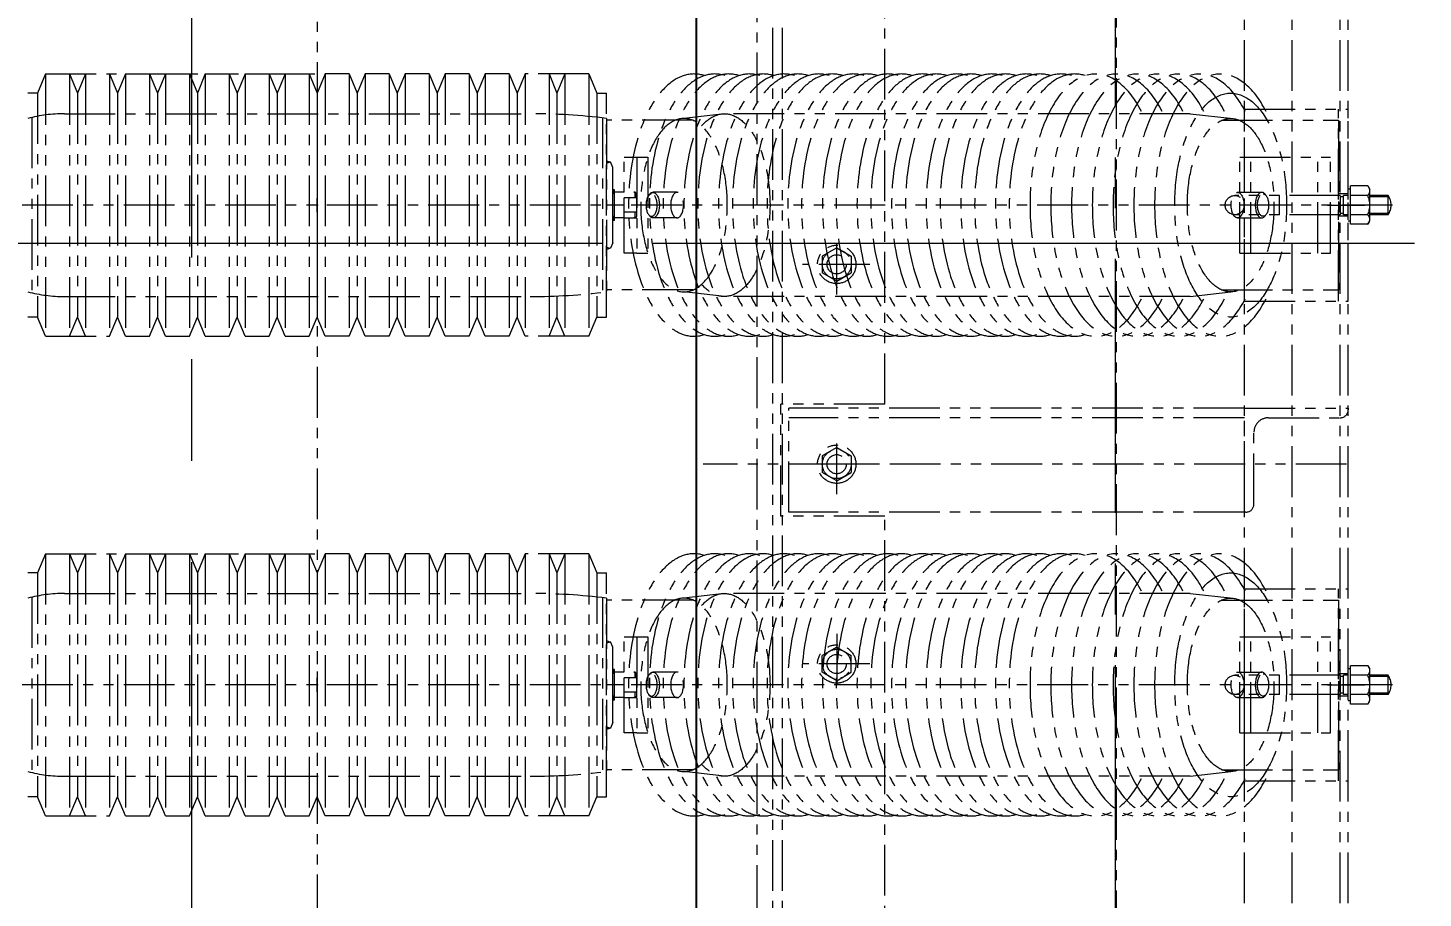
# Model space of a CAD drawing. Header units: millimetres. Extents: x -243837 to -5443, y 40 to 285140.
# Drawn here: x -191191 to -190318, y 78358 to 78902 of the extents above; entities that cross this region are included whole.
import ezdxf

# ---------------------------------------------------------------- set-up
doc = ezdxf.new("R2010")
doc.units = ezdxf.units.MM
for name, pattern in [('CENTER', [50.8, 31.75, -6.35, 6.35, -6.35]), ('CENTER2', [1.125, 0.75, -0.125, 0.125, -0.125]), ('PHANTOM', [63.5, 31.75, -6.35, 6.35, -6.35, 6.35, -6.35])]:
    doc.linetypes.add(name, pattern=pattern)
for name, color, linetype, lineweight in [('2', 3, 'Continuous', 20), ('CEN', 1, 'CENTER', 9), ('DIM', 1, 'Continuous', 9), ('OBJECT R', 3, 'Continuous', 25), ('PHANTAM', 21, 'PHANTOM', 0), ('R-CENTER', 1, 'CENTER2', 5), ('R-OBJECT', 2, 'Continuous', 20)]:
    doc.layers.add(name, color=color, linetype=linetype, lineweight=lineweight)
doc.styles.add('KA', font='romans.shx', dxfattribs={"width": 0.7})
doc.dimstyles.new('rakesh', dxfattribs={"dimscale": 160, "dimtxt": 2.5, "dimasz": 1, "dimexe": 0.8, "dimexo": 0.8, "dimgap": 1, "dimtad": 1, "dimdec": 0, "dimzin": 0, "dimdsep": 46, "dimtxsty": 'KA', "dimblk": 'OBLIQUE', "dimcen": 1.5, "dimclrd": 1, "dimclre": 1, "dimclrt": 2, "dimadec": 0, "dimazin": 0, "dimtfac": 1, "dimtdec": 0, "dimtmove": 0, "dimatfit": 2, "dimfxl": 0, "dimtolj": 1, "dimtzin": 0, "dimlwd": -1, "dimlwe": -1, "dimarcsym": 1})

# ---------------------------------------------------------------- blocks, each defined once
blk = doc.blocks.new('DDFDFDFFSDF')
at = {"layer": 'PHANTAM'}
for p, q in [((0, 4910.71, -0.65), (0, -644.61, -0.71)), ((500, -210.93, 165.86), (500, 4894.73, 172.22)), ((580, 574.86, 166.13), (580, 4894.73, 170.79)), ((610, 574.86, 166.13), (610, 4894.73, 170.79)), ((640, 574.86, -0.71), (640, 4894.73, 3.95)), ((645, 574.86, 166.13), (645, 4894.73, 170.79)), ((275, 4027.73, 3889.13), (275, 1154.11, 10120.64)), ((285, 1154.11, 5494.02), (285, 4027.73, -737.49)), ((291, 1154.11, 3328.28), (291, 4027.73, -2903.24)), ((355, 1648.89, 6939.76), (355, 4027.73, 4506.98)), ((-170, 1855.39, 170.28), (-175, 1843.39, 170.28)), ((-170, 1855.39, 170.28), (-170, 1691.39, 170.28)), ((-170, 1855.39, 170.28), (-1.42, 1855.39, 170.28)), ((-155, 1855.39, 170.28), (-155, 1691.39, 170.28)), ((-155, 1855.39, 170.28), (-150, 1843.39, 170.28)), ((-145, 1855.39, 170.28), (-150, 1843.39, 170.28)), ((-145, 1855.39, 170.28), (-145, 1691.39, 170.28)), ((-130, 1855.39, 170.28), (-130, 1691.39, 170.28)), ((-130, 1855.39, 170.28), (-125, 1843.39, 170.28)), ((-120, 1855.39, 170.28), (-125, 1843.39, 170.28)), ((-120, 1855.39, 170.28), (-120, 1691.39, 170.28)), ((-120, 1855.39, 170.28), (-105, 1855.39, 170.28)), ((-105, 1855.39, 170.28), (-105, 1691.39, 170.28)), ((-105, 1855.39, 170.28), (-100, 1843.39, 170.28)), ((-95, 1855.39, 170.28), (-100, 1843.39, 170.28)), ((-95, 1855.39, 170.28), (-95, 1691.39, 170.28)), ((-95, 1855.39, 170.28), (-80, 1855.39, 170.28)), ((-80, 1855.39, 170.28), (-80, 1691.39, 170.28)), ((-80, 1855.39, 170.28), (-75, 1843.39, 170.28)), ((-70, 1855.39, 170.28), (-75, 1843.39, 170.28)), ((-70, 1855.39, 170.28), (-70, 1691.39, 170.28)), ((-70, 1855.39, 170.28), (-55, 1855.39, 170.28)), ((-55, 1855.39, 170.28), (-55, 1691.39, 170.28)), ((-55, 1855.39, 170.28), (-50, 1843.39, 170.28)), ((-45, 1855.39, 170.28), (-50, 1843.39, 170.28)), ((-45, 1855.39, 170.28), (-45, 1691.39, 170.28)), ((-45, 1855.39, 170.28), (-30, 1855.39, 170.28)), ((-30, 1855.39, 170.28), (-30, 1691.39, 170.28)), ((-30, 1855.39, 170.28), (-25, 1843.39, 170.28)), ((-20, 1855.39, 170.28), (-25, 1843.39, 170.28)), ((-20, 1855.39, 170.28), (-20, 1691.39, 170.28)), ((-20, 1855.39, 170.28), (-5, 1855.39, 170.28)), ((-5, 1855.39, 170.28), (-5, 1691.39, 170.28)), ((-5, 1855.39, 170.28), (0, 1843.39, 170.28)), ((5, 1855.39, 170.28), (0, 1843.39, 170.28)), ((5, 1855.39, 170.28), (5, 1691.39, 170.28)), ((20, 1855.39, 170.28), (5, 1855.39, 170.28)), ((20, 1855.39, 170.28), (20, 1691.39, 170.28)), ((20, 1855.39, 170.28), (25, 1843.39, 170.28)), ((30, 1855.39, 170.28), (25, 1843.39, 170.28)), ((30, 1855.39, 170.28), (30, 1691.39, 170.28)), ((45, 1855.39, 170.28), (30, 1855.39, 170.28)), ((45, 1855.39, 170.28), (45, 1691.39, 170.28)), ((45, 1855.39, 170.28), (50, 1843.39, 170.28)), ((55, 1855.39, 170.28), (50, 1843.39, 170.28)), ((55, 1855.39, 170.28), (55, 1691.39, 170.28)), ((70, 1855.39, 170.28), (55, 1855.39, 170.28)), ((70, 1855.39, 170.28), (70, 1691.39, 170.28)), ((70, 1855.39, 170.28), (75, 1843.39, 170.28)), ((80, 1855.39, 170.28), (75, 1843.39, 170.28)), ((80, 1855.39, 170.28), (80, 1691.39, 170.28)), ((95, 1855.39, 170.28), (80, 1855.39, 170.28)), ((95, 1855.39, 170.28), (95, 1691.39, 170.28)), ((95, 1855.39, 170.28), (100, 1843.39, 170.28)), ((105, 1855.39, 170.28), (100, 1843.39, 170.28)), ((105, 1855.39, 170.28), (105, 1691.39, 170.28)), ((120, 1855.39, 170.28), (105, 1855.39, 170.28)), ((120, 1855.39, 170.28), (120, 1691.39, 170.28)), ((120, 1855.39, 170.28), (125, 1843.39, 170.28)), ((130, 1855.39, 170.28), (125, 1843.39, 170.28)), ((130, 1855.39, 170.28), (130, 1691.39, 170.28)), ((170, 1855.39, 170.28), (130, 1855.39, 170.28)), ((145, 1855.39, 170.28), (145, 1691.39, 170.28)), ((145, 1855.39, 170.28), (150, 1843.39, 170.28)), ((155, 1855.39, 170.28), (150, 1843.39, 170.28)), ((155, 1855.39, 170.28), (155, 1691.39, 170.28)), ((170, 1855.39, 170.28), (170, 1691.39, 170.28)), ((170, 1855.39, 170.28), (175, 1843.39, 170.28)), ((-175, 1843.39, 170.28), (-181, 1843.39, 170.28)), ((-175, 1843.39, 170.28), (-175, 1703.39, 170.28)), ((-150, 1843.39, 170.28), (-150, 1703.39, 170.28)), ((-125, 1843.39, 170.28), (-125, 1703.39, 170.28)), ((-100, 1843.39, 170.28), (-100, 1703.39, 170.28)), ((-75, 1843.39, 170.28), (-75, 1703.39, 170.28)), ((-50, 1843.39, 170.28), (-50, 1703.39, 170.28)), ((-25, 1843.39, 170.28), (-25, 1703.39, 170.28)), ((0, 1843.39, 170.28), (0, 1703.39, 170.28)), ((0, 1843.39, 170.28), (0, 1703.39, 170.28)), ((25, 1843.39, 170.28), (25, 1703.39, 170.28)), ((50, 1843.39, 170.28), (50, 1703.39, 170.28)), ((75, 1843.39, 170.28), (75, 1703.39, 170.28)), ((100, 1843.39, 170.28), (100, 1703.39, 170.28)), ((125, 1843.39, 170.28), (125, 1703.39, 170.28)), ((150, 1843.39, 170.28), (150, 1703.39, 170.28)), ((175, 1843.39, 170.28), (175, 1703.39, 170.28)), ((175, 1843.39, 170.28), (181, 1843.39, 170.28)), ((181, 1703.39, 170.28), (181, 1843.39, 170.28)), ((580, 1826.43, 170.28), (580, 1833.39, 170.28)), ((580, 1833.39, 170.28), (645, 1833.39, 170.28)), ((639, 1713.39, 170.28), (639, 1833.39, 170.28)), ((645, 1713.39, 170.28), (645, 1833.39, 170.28)), ((-178.57, 1828.2, 170.28), (-178.57, 1718.59, 170.28)), ((-158.15, 1830.54, 170.28), (133.15, 1830.54, 170.28)), ((178.57, 1828.2, 170.28), (178.57, 1718.59, 170.28)), ((181, 1827.59, 170.28), (181, 1719.19, 170.28)), ((235.05, 1826.43, 170.28), (181, 1826.43, 170.28)), ((254.7, 1830.54, 170.28), (229.45, 1827.59, 170.28)), ((546.21, 1830.54, 170.28), (254.7, 1830.54, 170.28)), ((546.21, 1830.54, 170.28), (572.99, 1827.51, 170.28)), ((565.86, 1826.43, 170.28), (639, 1826.43, 170.28)), ((580, 1720.36, 170.28), (580, 1826.43, 170.28)), ((639, 1826.43, 170.28), (639, 1720.36, 170.28)), ((181, 1801.17, 170.28), (183.15, 1800.39, 170.28)), ((181, 1799.75, 170.28), (183.15, 1800.39, 170.28)), ((181, 1799.67, 170.28), (183.4, 1800.39, 170.28)), ((184.9, 1796.89, 170.28), (183.4, 1800.39, 170.28)), ((192, 1803.39, 170.28), (200, 1803.39, 170.28)), ((192, 1743.39, 170.28), (192, 1803.39, 170.28)), ((200, 1803.39, 170.28), (206.88, 1803.39, 170.28)), ((200, 1803.39, 170.28), (200, 1743.39, 170.28)), ((206.93, 1803.39, 170.28), (206.93, 1743.39, 170.28)), ((577.16, 1743.39, 170.28), (577.16, 1803.39, 170.28)), ((577.16, 1803.39, 170.28), (634, 1803.39, 170.28)), ((584.08, 1743.39, 170.28), (584.08, 1803.39, 170.28)), ((626, 1743.39, 170.28), (626, 1803.39, 170.28)), ((634, 1743.39, 170.28), (634, 1803.39, 170.28)), ((184.9, 1781.39, 170.28), (184.9, 1796.89, 170.28)), ((186, 1782.94, 170.28), (184.9, 1782.94, 170.28)), ((184.9, 1763.84, 170.28), (184.9, 1782.94, 170.28)), ((186, 1781.82, 170.28), (184.9, 1782.92, 170.28)), ((186, 1781.12, 170.28), (184.9, 1782.22, 170.28)), ((185.92, 1780.49, 170.28), (184.9, 1781.51, 170.28)), ((184.9, 1765.39, 170.28), (184.9, 1781.39, 170.28)), ((185.21, 1780.49, 170.28), (184.9, 1780.8, 170.28)), ((186, 1782.53, 170.28), (185.59, 1782.94, 170.28)), ((186, 1763.84, 170.28), (186, 1782.94, 170.28)), ((186, 1765.39, 170.28), (186, 1781.39, 170.28)), ((192, 1781.39, 170.28), (186, 1781.39, 170.28)), ((199, 1781.39, 170.28), (198, 1781.39, 170.28)), ((198, 1781.39, 170.28), (199, 1781.39, 170.28)), ((199, 1781.39, 170.28), (199, 1777.89, 170.28)), ((200, 1780.39, 170.28), (199, 1781.39, 170.28)), ((199, 1781.39, 170.28), (200, 1780.39, 170.28)), ((199, 1777.89, 170.28), (199, 1781.39, 170.28)), ((225.12, 1781.39, 170.28), (210.06, 1781.39, 170.28)), ((575.78, 1781.39, 170.28), (590.85, 1781.39, 170.28)), ((646.5, 1783.39, 170.28), (645, 1783.39, 170.28)), ((657.25, 1785.39, 170.28), (646.5, 1785.39, 170.28)), ((646.5, 1761.39, 170.28), (646.5, 1785.39, 170.28)), ((657.25, 1785.39, 170.28), (658.5, 1783.23, 170.28)), ((658.5, 1763.56, 170.28), (658.5, 1783.23, 170.28)), ((672.71, 1773.39, 170.28), (-672.71, 1773.39, 170.28)), ((0, 1768.95, 170.28), (0, 1777.84, 170.28)), ((192, 1773.39, 170.28), (181, 1773.39, 170.28)), ((186, 1780.49, 170.28), (184.9, 1780.49, 170.28)), ((192, 1768.89, 170.28), (192, 1777.89, 170.28)), ((200, 1777.89, 170.28), (192, 1777.89, 170.28)), ((200, 1766.39, 170.28), (200, 1780.39, 170.28)), ((200, 1766.39, 170.28), (200, 1780.39, 170.28)), ((640, 1779.39, 170.28), (574, 1779.39, 170.28)), ((602, 1767.39, 170.28), (602, 1779.39, 170.28)), ((631.94, 1773.39, 170.28), (655.45, 1773.39, 170.28)), ((634, 1773.39, 170.28), (639, 1773.39, 170.28)), ((645, 1780.39, 170.28), (639, 1780.39, 170.28)), ((645, 1780.39, 170.28), (639, 1780.39, 170.28)), ((640, 1779.39, 170.28), (640, 1767.39, 170.28)), ((642, 1778.64, 170.28), (640, 1778.64, 170.28)), ((642, 1767.39, 170.28), (642, 1779.39, 170.28)), ((645, 1779.39, 170.28), (642, 1779.39, 170.28)), ((657.25, 1779.39, 170.28), (646.5, 1779.39, 170.28)), ((670, 1779.39, 170.28), (658.5, 1779.39, 170.28)), ((670, 1778.64, 170.28), (658.5, 1778.64, 170.28)), ((670, 1767.39, 170.28), (670, 1779.39, 170.28)), ((186, 1766.29, 170.28), (184.9, 1766.29, 170.28)), ((186, 1764.85, 170.28), (184.9, 1765.95, 170.28)), ((184.9, 1749.89, 170.28), (184.9, 1765.39, 170.28)), ((186, 1764.15, 170.28), (184.9, 1765.25, 170.28)), ((185.59, 1763.84, 170.28), (184.9, 1764.54, 170.28)), ((186, 1763.84, 170.28), (184.9, 1763.84, 170.28)), ((186, 1765.56, 170.28), (185.27, 1766.29, 170.28)), ((186, 1766.27, 170.28), (185.97, 1766.29, 170.28)), ((192, 1765.39, 170.28), (186, 1765.39, 170.28)), ((200, 1768.89, 170.28), (192, 1768.89, 170.28)), ((192, 1765.39, 170.28), (200, 1765.39, 170.28)), ((199, 1765.39, 170.28), (198, 1765.39, 170.28)), ((198, 1765.39, 170.28), (199, 1765.39, 170.28)), ((199, 1765.39, 170.28), (199, 1768.89, 170.28)), ((199, 1765.39, 170.28), (199, 1768.89, 170.28)), ((200, 1766.39, 170.28), (199, 1765.39, 170.28)), ((200, 1766.39, 170.28), (199, 1765.39, 170.28)), ((199, 1765.39, 170.28), (200, 1766.39, 170.28)), ((225.12, 1765.39, 170.28), (210.06, 1765.39, 170.28)), ((640, 1767.39, 170.28), (574, 1767.39, 170.28)), ((575.78, 1765.39, 170.28), (590.85, 1765.39, 170.28)), ((580, 1759.39, 170.28), (580, 1763.39, 170.28)), ((645, 1766.39, 170.28), (638.77, 1766.39, 170.28)), ((645, 1766.39, 170.28), (639, 1766.39, 170.28)), ((642, 1768.14, 170.28), (640, 1768.14, 170.28)), ((645, 1767.39, 170.28), (642, 1767.39, 170.28)), ((646.5, 1763.39, 170.28), (645, 1763.39, 170.28)), ((657.25, 1767.39, 170.28), (646.5, 1767.39, 170.28)), ((657.25, 1761.39, 170.28), (658.5, 1763.56, 170.28)), ((670, 1768.14, 170.28), (657.55, 1768.14, 170.28)), ((670, 1767.39, 170.28), (658.5, 1767.39, 170.28)), ((580, 1753.39, 170.28), (580, 1759.39, 170.28)), ((657.25, 1761.39, 170.28), (646.5, 1761.39, 170.28)), ((181, 1747.11, 170.28), (183.4, 1746.39, 170.28)), ((181, 1747.04, 170.28), (183.15, 1746.39, 170.28)), ((181, 1745.62, 170.28), (183.15, 1746.39, 170.28)), ((184.9, 1749.89, 170.28), (183.4, 1746.39, 170.28)), ((325, 1746.78, 5286.76), (315.96, 1741.56, 5286.76)), ((325, 1717.57, 5286.76), (325, 1753.33, 5286.76)), ((325, 1746.78, 5286.76), (334.03, 1741.56, 5286.76)), ((200, 1743.39, 170.28), (192, 1743.39, 170.28)), ((200, 1743.39, 170.28), (206.88, 1743.39, 170.28)), ((315.96, 1741.56, 5286.76), (315.96, 1731.12, 5286.76)), ((334.03, 1741.56, 5286.76), (334.03, 1731.12, 5286.76)), ((577.16, 1743.39, 170.28), (634, 1743.39, 170.28)), ((345.61, 1736.34, 5286.76), (303.61, 1736.34, 5286.76)), ((325, 1725.9, 5286.76), (315.96, 1731.12, 5286.76)), ((325, 1725.9, 5286.76), (334.03, 1731.12, 5286.76)), ((235.05, 1720.36, 170.28), (181, 1720.36, 170.28)), ((565.86, 1720.36, 170.28), (639, 1720.36, 170.28)), ((580, 1713.39, 170.28), (580, 1720.36, 170.28)), ((-158.15, 1716.24, 170.28), (133.15, 1716.24, 170.28)), ((254.7, 1716.24, 170.28), (229.45, 1719.19, 170.28)), ((546.21, 1716.24, 170.28), (254.7, 1716.24, 170.28)), ((546.21, 1716.24, 170.28), (571.45, 1719.19, 170.28)), ((580, 1713.39, 170.28), (645, 1713.39, 170.28)), ((-175, 1703.39, 170.28), (-181, 1703.39, 170.28)), ((-170, 1691.39, 170.28), (-175, 1703.39, 170.28)), ((-155, 1691.39, 170.28), (-150, 1703.39, 170.28)), ((-145, 1691.39, 170.28), (-150, 1703.39, 170.28)), ((-130, 1691.39, 170.28), (-125, 1703.39, 170.28)), ((-120, 1691.39, 170.28), (-125, 1703.39, 170.28)), ((-105, 1691.39, 170.28), (-100, 1703.39, 170.28)), ((-95, 1691.39, 170.28), (-100, 1703.39, 170.28)), ((-80, 1691.39, 170.28), (-75, 1703.39, 170.28)), ((-70, 1691.39, 170.28), (-75, 1703.39, 170.28)), ((-55, 1691.39, 170.28), (-50, 1703.39, 170.28)), ((-45, 1691.39, 170.28), (-50, 1703.39, 170.28)), ((-30, 1691.39, 170.28), (-25, 1703.39, 170.28)), ((-20, 1691.39, 170.28), (-25, 1703.39, 170.28)), ((-5, 1691.39, 170.28), (0, 1703.39, 170.28)), ((5, 1691.39, 170.28), (0, 1703.39, 170.28)), ((20, 1691.39, 170.28), (25, 1703.39, 170.28)), ((30, 1691.39, 170.28), (25, 1703.39, 170.28)), ((45, 1691.39, 170.28), (50, 1703.39, 170.28)), ((55, 1691.39, 170.28), (50, 1703.39, 170.28)), ((70, 1691.39, 170.28), (75, 1703.39, 170.28)), ((80, 1691.39, 170.28), (75, 1703.39, 170.28)), ((95, 1691.39, 170.28), (100, 1703.39, 170.28)), ((105, 1691.39, 170.28), (100, 1703.39, 170.28)), ((120, 1691.39, 170.28), (125, 1703.39, 170.28)), ((130, 1691.39, 170.28), (125, 1703.39, 170.28)), ((145, 1691.39, 170.28), (150, 1703.39, 170.28)), ((155, 1691.39, 170.28), (150, 1703.39, 170.28)), ((170, 1691.39, 170.28), (175, 1703.39, 170.28)), ((175, 1703.39, 170.28), (181, 1703.39, 170.28)), ((-170, 1691.39, 170.28), (-130, 1691.39, 170.28)), ((-120, 1691.39, 170.28), (-105, 1691.39, 170.28)), ((-95, 1691.39, 170.28), (-80, 1691.39, 170.28)), ((-70, 1691.39, 170.28), (-55, 1691.39, 170.28)), ((-45, 1691.39, 170.28), (-30, 1691.39, 170.28)), ((-20, 1691.39, 170.28), (-5, 1691.39, 170.28)), ((20, 1691.39, 170.28), (5, 1691.39, 170.28)), ((45, 1691.39, 170.28), (30, 1691.39, 170.28)), ((70, 1691.39, 170.28), (55, 1691.39, 170.28)), ((95, 1691.39, 170.28), (80, 1691.39, 170.28)), ((120, 1691.39, 170.28), (105, 1691.39, 170.28)), ((170, 1691.39, 170.28), (130, 1691.39, 170.28)), ((355, 1648.89, 6939.76), (290, 1648.89, 6857.89)), ((290, 1578.89, 3619.22), (290, 1648.89, 3619.22)), ((580, 1646.39, 5179.75), (295, 1646.39, 6849.98)), ((295, 1581.39, 3619.22), (295, 1646.39, 3619.22)), ((580, 1646.39, 5630.68), (645, 1646.39, 5630.68)), ((580, 1581.39, 5630.68), (580, 1646.39, 5630.68)), ((645, 1646.39, 5630.68), (645, 1645.39, 5630.68)), ((580, 1640.39, 5237.62), (295, 1640.39, 6889.02)), ((595, 1640.39, 5630.68), (640, 1640.39, 5630.68)), ((325, 1592.63, 8644.2), (325, 1628.39, 8644.2)), ((586, 1586.39, 5630.68), (586, 1631.39, 5630.68)), ((325, 1621.84, 8644.2), (315.96, 1616.61, 8644.2)), ((315.96, 1616.61, 8644.2), (315.96, 1606.17, 8644.2)), ((325, 1621.84, 8644.2), (334.03, 1616.61, 8644.2)), ((334.03, 1616.61, 8644.2), (334.03, 1606.17, 8644.2)), ((643.95, 1611.39, 5141.81), (241.37, 1611.39, 6675.99)), ((345.61, 1611.39, 8644.2), (303.61, 1611.39, 8644.2)), ((325, 1600.95, 8644.2), (315.96, 1606.17, 8644.2)), ((325, 1600.95, 8644.2), (334.03, 1606.17, 8644.2)), ((580, 1581.39, 5179.75), (295, 1581.39, 6849.98)), ((581, 1581.39, 5630.68), (580, 1581.39, 5630.68)), ((581, 1581.39, 5630.68), (580, 1581.39, 5630.68)), ((355, 1578.89, 6944.08), (290, 1578.89, 6863.38)), ((355, 1151.11, 7964.78), (355, 1578.89, 6622.88)), ((-170, 1555.39, 170.28), (-175, 1543.39, 170.28)), ((-170, 1555.39, 170.28), (-170, 1391.39, 170.28)), ((-170, 1555.39, 170.28), (-1.42, 1555.39, 170.28)), ((-155, 1555.39, 170.28), (-155, 1391.39, 170.28)), ((-155, 1555.39, 170.28), (-150, 1543.39, 170.28)), ((-145, 1555.39, 170.28), (-150, 1543.39, 170.28)), ((-145, 1555.39, 170.28), (-145, 1391.39, 170.28)), ((-130, 1555.39, 170.28), (-130, 1391.39, 170.28)), ((-130, 1555.39, 170.28), (-125, 1543.39, 170.28)), ((-120, 1555.39, 170.28), (-125, 1543.39, 170.28)), ((-120, 1555.39, 170.28), (-120, 1391.39, 170.28)), ((-120, 1555.39, 170.28), (-105, 1555.39, 170.28)), ((-105, 1555.39, 170.28), (-105, 1391.39, 170.28)), ((-105, 1555.39, 170.28), (-100, 1543.39, 170.28)), ((-95, 1555.39, 170.28), (-100, 1543.39, 170.28)), ((-95, 1555.39, 170.28), (-95, 1391.39, 170.28)), ((-95, 1555.39, 170.28), (-80, 1555.39, 170.28)), ((-80, 1555.39, 170.28), (-80, 1391.39, 170.28)), ((-80, 1555.39, 170.28), (-75, 1543.39, 170.28)), ((-70, 1555.39, 170.28), (-75, 1543.39, 170.28)), ((-70, 1555.39, 170.28), (-70, 1391.39, 170.28)), ((-70, 1555.39, 170.28), (-55, 1555.39, 170.28)), ((-55, 1555.39, 170.28), (-55, 1391.39, 170.28)), ((-55, 1555.39, 170.28), (-50, 1543.39, 170.28)), ((-45, 1555.39, 170.28), (-50, 1543.39, 170.28)), ((-45, 1555.39, 170.28), (-45, 1391.39, 170.28)), ((-45, 1555.39, 170.28), (-30, 1555.39, 170.28)), ((-30, 1555.39, 170.28), (-30, 1391.39, 170.28)), ((-30, 1555.39, 170.28), (-25, 1543.39, 170.28)), ((-20, 1555.39, 170.28), (-25, 1543.39, 170.28)), ((-20, 1555.39, 170.28), (-20, 1391.39, 170.28)), ((-20, 1555.39, 170.28), (-5, 1555.39, 170.28)), ((-5, 1555.39, 170.28), (-5, 1391.39, 170.28)), ((-5, 1555.39, 170.28), (0, 1543.39, 170.28)), ((5, 1555.39, 170.28), (0, 1543.39, 170.28)), ((5, 1555.39, 170.28), (5, 1391.39, 170.28)), ((20, 1555.39, 170.28), (5, 1555.39, 170.28)), ((20, 1555.39, 170.28), (20, 1391.39, 170.28)), ((20, 1555.39, 170.28), (25, 1543.39, 170.28)), ((30, 1555.39, 170.28), (25, 1543.39, 170.28)), ((30, 1555.39, 170.28), (30, 1391.39, 170.28)), ((45, 1555.39, 170.28), (30, 1555.39, 170.28)), ((45, 1555.39, 170.28), (45, 1391.39, 170.28)), ((45, 1555.39, 170.28), (50, 1543.39, 170.28)), ((55, 1555.39, 170.28), (50, 1543.39, 170.28)), ((55, 1555.39, 170.28), (55, 1391.39, 170.28)), ((70, 1555.39, 170.28), (55, 1555.39, 170.28)), ((70, 1555.39, 170.28), (70, 1391.39, 170.28)), ((70, 1555.39, 170.28), (75, 1543.39, 170.28)), ((80, 1555.39, 170.28), (75, 1543.39, 170.28)), ((80, 1555.39, 170.28), (80, 1391.39, 170.28)), ((95, 1555.39, 170.28), (80, 1555.39, 170.28)), ((95, 1555.39, 170.28), (95, 1391.39, 170.28)), ((95, 1555.39, 170.28), (100, 1543.39, 170.28)), ((105, 1555.39, 170.28), (100, 1543.39, 170.28)), ((105, 1555.39, 170.28), (105, 1391.39, 170.28)), ((120, 1555.39, 170.28), (105, 1555.39, 170.28)), ((120, 1555.39, 170.28), (120, 1391.39, 170.28)), ((120, 1555.39, 170.28), (125, 1543.39, 170.28)), ((130, 1555.39, 170.28), (125, 1543.39, 170.28)), ((130, 1555.39, 170.28), (130, 1391.39, 170.28)), ((170, 1555.39, 170.28), (130, 1555.39, 170.28)), ((145, 1555.39, 170.28), (145, 1391.39, 170.28)), ((145, 1555.39, 170.28), (150, 1543.39, 170.28)), ((155, 1555.39, 170.28), (150, 1543.39, 170.28)), ((155, 1555.39, 170.28), (155, 1391.39, 170.28)), ((170, 1555.39, 170.28), (170, 1391.39, 170.28)), ((170, 1555.39, 170.28), (175, 1543.39, 170.28)), ((-175, 1543.39, 170.28), (-181, 1543.39, 170.28)), ((-175, 1543.39, 170.28), (-175, 1403.39, 170.28)), ((-150, 1543.39, 170.28), (-150, 1403.39, 170.28)), ((-125, 1543.39, 170.28), (-125, 1403.39, 170.28)), ((-100, 1543.39, 170.28), (-100, 1403.39, 170.28)), ((-75, 1543.39, 170.28), (-75, 1403.39, 170.28)), ((-50, 1543.39, 170.28), (-50, 1403.39, 170.28)), ((-25, 1543.39, 170.28), (-25, 1403.39, 170.28)), ((0, 1543.39, 170.28), (0, 1403.39, 170.28)), ((0, 1543.39, 170.28), (0, 1403.39, 170.28)), ((25, 1543.39, 170.28), (25, 1403.39, 170.28)), ((50, 1543.39, 170.28), (50, 1403.39, 170.28)), ((75, 1543.39, 170.28), (75, 1403.39, 170.28)), ((100, 1543.39, 170.28), (100, 1403.39, 170.28)), ((125, 1543.39, 170.28), (125, 1403.39, 170.28)), ((150, 1543.39, 170.28), (150, 1403.39, 170.28)), ((175, 1543.39, 170.28), (175, 1403.39, 170.28)), ((175, 1543.39, 170.28), (181, 1543.39, 170.28)), ((181, 1403.39, 170.28), (181, 1543.39, 170.28)), ((-178.57, 1528.2, 170.28), (-178.57, 1418.59, 170.28)), ((-158.15, 1530.54, 170.28), (133.15, 1530.54, 170.28)), ((178.57, 1528.2, 170.28), (178.57, 1418.59, 170.28)), ((181, 1527.59, 170.28), (181, 1419.19, 170.28)), ((254.7, 1530.54, 170.28), (229.45, 1527.59, 170.28)), ((546.21, 1530.54, 170.28), (254.7, 1530.54, 170.28)), ((546.21, 1530.54, 170.28), (572.99, 1527.51, 170.28)), ((580, 1526.43, 170.28), (580, 1533.39, 170.28)), ((580, 1533.39, 170.28), (645, 1533.39, 170.28)), ((639, 1413.39, 170.28), (639, 1533.39, 170.28)), ((645, 1413.39, 170.28), (645, 1533.39, 170.28)), ((235.05, 1526.43, 170.28), (181, 1526.43, 170.28)), ((565.86, 1526.43, 170.28), (639, 1526.43, 170.28)), ((580, 1420.36, 170.28), (580, 1526.43, 170.28)), ((639, 1526.43, 170.28), (639, 1420.36, 170.28)), ((192, 1503.39, 170.28), (200, 1503.39, 170.28)), ((192, 1443.39, 170.28), (192, 1503.39, 170.28)), ((200, 1503.39, 170.28), (206.88, 1503.39, 170.28)), ((200, 1503.39, 170.28), (200, 1443.39, 170.28)), ((206.93, 1503.39, 170.28), (206.93, 1443.39, 170.28)), ((325, 1505.22, 5286.76), (325, 1469.46, 5286.76)), ((577.16, 1443.39, 170.28), (577.16, 1503.39, 170.28)), ((577.16, 1503.39, 170.28), (634, 1503.39, 170.28)), ((584.08, 1443.39, 170.28), (584.08, 1503.39, 170.28)), ((626, 1443.39, 170.28), (626, 1503.39, 170.28)), ((634, 1443.39, 170.28), (634, 1503.39, 170.28)), ((181, 1501.17, 170.28), (183.15, 1500.39, 170.28)), ((181, 1499.75, 170.28), (183.15, 1500.39, 170.28)), ((181, 1499.67, 170.28), (183.4, 1500.39, 170.28)), ((184.9, 1496.89, 170.28), (183.4, 1500.39, 170.28)), ((184.9, 1481.39, 170.28), (184.9, 1496.89, 170.28)), ((325, 1496.89, 5286.76), (315.96, 1491.67, 5286.76)), ((325, 1496.89, 5286.76), (334.03, 1491.67, 5286.76)), ((345.61, 1486.45, 5286.76), (303.61, 1486.45, 5286.76)), ((315.96, 1481.23, 5286.76), (315.96, 1491.67, 5286.76)), ((334.03, 1481.23, 5286.76), (334.03, 1491.67, 5286.76)), ((657.25, 1485.39, 170.28), (646.5, 1485.39, 170.28)), ((646.5, 1461.39, 170.28), (646.5, 1485.39, 170.28)), ((657.25, 1485.39, 170.28), (658.5, 1483.23, 170.28)), ((0, 1468.95, 170.28), (0, 1477.84, 170.28)), ((186, 1482.94, 170.28), (184.9, 1482.94, 170.28)), ((184.9, 1463.84, 170.28), (184.9, 1482.94, 170.28)), ((186, 1481.3, 170.28), (184.9, 1482.4, 170.28)), ((186, 1480.6, 170.28), (184.9, 1481.7, 170.28)), ((184.9, 1465.39, 170.28), (184.9, 1481.39, 170.28)), ((185.39, 1480.49, 170.28), (184.9, 1480.99, 170.28)), ((186, 1480.49, 170.28), (184.9, 1480.49, 170.28)), ((186, 1482.01, 170.28), (185.07, 1482.94, 170.28)), ((186, 1482.72, 170.28), (185.77, 1482.94, 170.28)), ((186, 1463.84, 170.28), (186, 1482.94, 170.28)), ((186, 1465.39, 170.28), (186, 1481.39, 170.28)), ((192, 1481.39, 170.28), (186, 1481.39, 170.28)), ((192, 1468.89, 170.28), (192, 1477.89, 170.28)), ((200, 1477.89, 170.28), (192, 1477.89, 170.28)), ((199, 1481.39, 170.28), (198, 1481.39, 170.28)), ((198, 1481.39, 170.28), (199, 1481.39, 170.28)), ((199, 1481.39, 170.28), (199, 1477.89, 170.28)), ((200, 1480.39, 170.28), (199, 1481.39, 170.28)), ((199, 1481.39, 170.28), (200, 1480.39, 170.28)), ((199, 1477.89, 170.28), (199, 1481.39, 170.28)), ((200, 1466.39, 170.28), (200, 1480.39, 170.28)), ((200, 1466.39, 170.28), (200, 1480.39, 170.28)), ((225.12, 1481.39, 170.28), (210.06, 1481.39, 170.28)), ((325, 1476.01, 5286.76), (315.96, 1481.23, 5286.76)), ((325, 1476.01, 5286.76), (334.03, 1481.23, 5286.76)), ((640, 1479.39, 170.28), (574, 1479.39, 170.28)), ((575.78, 1481.39, 170.28), (590.85, 1481.39, 170.28)), ((602, 1467.39, 170.28), (602, 1479.39, 170.28)), ((645, 1480.39, 170.28), (639, 1480.39, 170.28)), ((645, 1480.39, 170.28), (639, 1480.39, 170.28)), ((640, 1479.39, 170.28), (640, 1467.39, 170.28)), ((642, 1478.64, 170.28), (640, 1478.64, 170.28)), ((642, 1467.39, 170.28), (642, 1479.39, 170.28)), ((645, 1479.39, 170.28), (642, 1479.39, 170.28)), ((646.5, 1483.39, 170.28), (645, 1483.39, 170.28)), ((657.25, 1479.39, 170.28), (646.5, 1479.39, 170.28)), ((658.5, 1463.56, 170.28), (658.5, 1483.23, 170.28)), ((670, 1479.39, 170.28), (658.5, 1479.39, 170.28)), ((670, 1478.64, 170.28), (658.5, 1478.64, 170.28)), ((670, 1467.39, 170.28), (670, 1479.39, 170.28)), ((672.71, 1473.39, 170.28), (-672.71, 1473.39, 170.28)), ((192, 1473.39, 170.28), (181, 1473.39, 170.28)), ((200, 1468.89, 170.28), (192, 1468.89, 170.28)), ((199, 1465.39, 170.28), (199, 1468.89, 170.28)), ((199, 1465.39, 170.28), (199, 1468.89, 170.28)), ((200, 1466.39, 170.28), (199, 1465.39, 170.28)), ((200, 1466.39, 170.28), (199, 1465.39, 170.28)), ((199, 1465.39, 170.28), (200, 1466.39, 170.28)), ((640, 1467.39, 170.28), (574, 1467.39, 170.28)), ((631.94, 1473.39, 170.28), (655.45, 1473.39, 170.28)), ((634, 1473.39, 170.28), (639, 1473.39, 170.28)), ((645, 1466.39, 170.28), (638.77, 1466.39, 170.28)), ((645, 1466.39, 170.28), (639, 1466.39, 170.28)), ((642, 1468.14, 170.28), (640, 1468.14, 170.28)), ((645, 1467.39, 170.28), (642, 1467.39, 170.28)), ((657.25, 1467.39, 170.28), (646.5, 1467.39, 170.28)), ((670, 1468.14, 170.28), (657.55, 1468.14, 170.28)), ((670, 1467.39, 170.28), (658.5, 1467.39, 170.28)), ((186, 1466.29, 170.28), (184.9, 1466.29, 170.28)), ((186, 1465.04, 170.28), (184.9, 1466.14, 170.28)), ((186, 1464.33, 170.28), (184.9, 1465.43, 170.28)), ((184.9, 1449.89, 170.28), (184.9, 1465.39, 170.28)), ((185.78, 1463.84, 170.28), (184.9, 1464.73, 170.28)), ((185.07, 1463.84, 170.28), (184.9, 1464.02, 170.28)), ((186, 1463.84, 170.28), (184.9, 1463.84, 170.28)), ((186, 1465.75, 170.28), (185.45, 1466.29, 170.28)), ((192, 1465.39, 170.28), (186, 1465.39, 170.28)), ((192, 1465.39, 170.28), (200, 1465.39, 170.28)), ((199, 1465.39, 170.28), (198, 1465.39, 170.28)), ((198, 1465.39, 170.28), (199, 1465.39, 170.28)), ((225.12, 1465.39, 170.28), (210.06, 1465.39, 170.28)), ((575.78, 1465.39, 170.28), (590.85, 1465.39, 170.28)), ((580, 1459.39, 170.28), (580, 1463.39, 170.28)), ((580, 1453.39, 170.28), (580, 1459.39, 170.28)), ((646.5, 1463.39, 170.28), (645, 1463.39, 170.28)), ((657.25, 1461.39, 170.28), (646.5, 1461.39, 170.28)), ((657.25, 1461.39, 170.28), (658.5, 1463.56, 170.28)), ((184.9, 1449.89, 170.28), (183.4, 1446.39, 170.28)), ((181, 1447.11, 170.28), (183.4, 1446.39, 170.28)), ((181, 1447.04, 170.28), (183.15, 1446.39, 170.28)), ((181, 1445.62, 170.28), (183.15, 1446.39, 170.28)), ((200, 1443.39, 170.28), (192, 1443.39, 170.28)), ((200, 1443.39, 170.28), (206.88, 1443.39, 170.28)), ((577.16, 1443.39, 170.28), (634, 1443.39, 170.28)), ((-158.15, 1416.24, 170.28), (133.15, 1416.24, 170.28)), ((235.05, 1420.36, 170.28), (181, 1420.36, 170.28)), ((254.7, 1416.24, 170.28), (229.45, 1419.19, 170.28)), ((546.21, 1416.24, 170.28), (254.7, 1416.24, 170.28)), ((546.21, 1416.24, 170.28), (571.45, 1419.19, 170.28)), ((565.86, 1420.36, 170.28), (639, 1420.36, 170.28)), ((580, 1413.39, 170.28), (580, 1420.36, 170.28)), ((580, 1413.39, 170.28), (645, 1413.39, 170.28)), ((-175, 1403.39, 170.28), (-181, 1403.39, 170.28)), ((-170, 1391.39, 170.28), (-175, 1403.39, 170.28)), ((-155, 1391.39, 170.28), (-150, 1403.39, 170.28)), ((-145, 1391.39, 170.28), (-150, 1403.39, 170.28)), ((-130, 1391.39, 170.28), (-125, 1403.39, 170.28)), ((-120, 1391.39, 170.28), (-125, 1403.39, 170.28)), ((-105, 1391.39, 170.28), (-100, 1403.39, 170.28)), ((-95, 1391.39, 170.28), (-100, 1403.39, 170.28)), ((-80, 1391.39, 170.28), (-75, 1403.39, 170.28)), ((-70, 1391.39, 170.28), (-75, 1403.39, 170.28)), ((-55, 1391.39, 170.28), (-50, 1403.39, 170.28)), ((-45, 1391.39, 170.28), (-50, 1403.39, 170.28)), ((-30, 1391.39, 170.28), (-25, 1403.39, 170.28)), ((-20, 1391.39, 170.28), (-25, 1403.39, 170.28)), ((-5, 1391.39, 170.28), (0, 1403.39, 170.28)), ((5, 1391.39, 170.28), (0, 1403.39, 170.28)), ((20, 1391.39, 170.28), (25, 1403.39, 170.28)), ((30, 1391.39, 170.28), (25, 1403.39, 170.28)), ((45, 1391.39, 170.28), (50, 1403.39, 170.28)), ((55, 1391.39, 170.28), (50, 1403.39, 170.28)), ((70, 1391.39, 170.28), (75, 1403.39, 170.28)), ((80, 1391.39, 170.28), (75, 1403.39, 170.28)), ((95, 1391.39, 170.28), (100, 1403.39, 170.28)), ((105, 1391.39, 170.28), (100, 1403.39, 170.28)), ((120, 1391.39, 170.28), (125, 1403.39, 170.28)), ((130, 1391.39, 170.28), (125, 1403.39, 170.28)), ((145, 1391.39, 170.28), (150, 1403.39, 170.28)), ((155, 1391.39, 170.28), (150, 1403.39, 170.28)), ((170, 1391.39, 170.28), (175, 1403.39, 170.28)), ((175, 1403.39, 170.28), (181, 1403.39, 170.28)), ((-170, 1391.39, 170.28), (-130, 1391.39, 170.28)), ((-120, 1391.39, 170.28), (-105, 1391.39, 170.28)), ((-95, 1391.39, 170.28), (-80, 1391.39, 170.28)), ((-70, 1391.39, 170.28), (-55, 1391.39, 170.28)), ((-45, 1391.39, 170.28), (-30, 1391.39, 170.28)), ((-20, 1391.39, 170.28), (-5, 1391.39, 170.28)), ((20, 1391.39, 170.28), (5, 1391.39, 170.28)), ((45, 1391.39, 170.28), (30, 1391.39, 170.28)), ((70, 1391.39, 170.28), (55, 1391.39, 170.28)), ((95, 1391.39, 170.28), (80, 1391.39, 170.28)), ((120, 1391.39, 170.28), (105, 1391.39, 170.28)), ((170, 1391.39, 170.28), (130, 1391.39, 170.28))]:
    blk.add_line(p, q, dxfattribs=at)
for centre, radius in [((0, 1773.39, 170.28), 0.155), ((574, 1773.39, 170.28), 6), ((325, 1736.34, 5286.76), 12), ((325, 1736.34, 5286.76), 6), ((325, 1611.39, 8644.2), 12), ((325, 1611.39, 8644.2), 6), ((325, 1486.45, 5286.76), 12), ((325, 1486.45, 5286.76), 6), ((574, 1473.39, 170.28), 6), ((0, 1473.39, 170.28), 0.155)]:
    blk.add_circle(centre, radius, dxfattribs=at)
for centre, radius, start, end in [((-158.15, 1740.54, 170.28), 90, 90, 104.70776), ((133.23, 1442.1, 170.28), 388.45, 82.93544, 90.0112), ((654.25, 1782.39, 170.28), 4.24, 314.99997, 45.00003), ((643.47, 1773.39, 170.28), 15.02, 336.46342, 23.53658), ((660.9, 1773.39, 170.28), 10.9, 326.60357, 33.39643), ((654.25, 1764.39, 170.28), 4.24, 314.99997, 45.00003), ((-158.15, 1806.24, 170.28), 90, 255.29224, 270), ((133.23, 2104.69, 170.28), 388.45, 269.9888, 277.06456), ((640, 1645.39, 5630.68), 5, 270, 0), ((595, 1631.39, 5630.68), 9, 90, 180), ((581, 1586.39, 5630.68), 5, 270, 0), ((-158.15, 1440.54, 170.28), 90, 90, 104.70776), ((133.23, 1142.1, 170.28), 388.45, 82.93544, 90.0112), ((654.25, 1482.39, 170.28), 4.24, 314.99997, 45.00003), ((643.47, 1473.39, 170.28), 15.02, 336.46342, 23.53658), ((660.9, 1473.39, 170.28), 10.9, 326.60357, 33.39643), ((654.25, 1464.39, 170.28), 4.24, 314.99997, 45.00003), ((-158.15, 1506.24, 170.28), 90, 255.29224, 270), ((133.23, 1804.69, 170.28), 388.45, 269.9888, 277.06456)]:
    blk.add_arc(centre, radius, start, end, dxfattribs=at)
for centre, major_axis, start_param, end_param in [((235.78, 1773.39, 170.28), (0, 82), 6.124096, 9.583867), ((248.77, 1773.39, 170.28), (0, 82), 6.124096, 9.583867), ((257.43, 1773.39, 170.28), (0, 82), 6.124096, 9.583867), ((270.42, 1773.39, 170.28), (0, 82), 6.124096, 9.583867), ((279.08, 1773.39, 170.28), (0, 82), 6.124096, 9.583867), ((292.07, 1773.39, 170.28), (0, 82), 6.124096, 9.583867), ((300.73, 1773.39, 170.28), (0, 82), 6.124096, 9.583867), ((313.72, 1773.39, 170.28), (0, 82), 6.124096, 9.583867), ((322.38, 1773.39, 170.28), (0, 82), 6.124096, 9.583867), ((335.37, 1773.39, 170.28), (0, 82), 6.124096, 9.583867), ((344.03, 1773.39, 170.28), (0, 82), 6.124096, 9.583867), ((357.02, 1773.39, 170.28), (0, 82), 6.124096, 9.583867), ((365.68, 1773.39, 170.28), (0, 82), 6.124096, 9.583867), ((378.68, 1773.39, 170.28), (0, 82), 6.124096, 9.583867), ((387.34, 1773.39, 170.28), (0, 82), 6.124096, 9.583867), ((400.33, 1773.39, 170.28), (0, 82), 6.124096, 9.583867), ((408.99, 1773.39, 170.28), (0, 82), 6.124096, 9.583867), ((421.98, 1773.39, 170.28), (0, 82), 6.124096, 9.583867), ((430.64, 1773.39, 170.28), (0, 82), 6.124096, 9.583867), ((443.63, 1773.39, 170.28), (0, 82), 6.124096, 9.583867), ((452.29, 1773.39, 170.28), (0, 82), 6.124096, 9.583867), ((465.28, 1773.39, 170.28), (0, 82), 6.124096, 9.583867), ((473.94, 1773.39, 170.28), (0, 82), 6.124096, 9.583867), ((486.93, 1773.39, 170.28), (0, 82), 5.507893, 10.200071), ((499.92, 1773.39, 170.28), (0, 82), 5.507893, 10.200071), ((512.91, 1773.39, 170.28), (0, 82), 5.507893, 10.200071), ((525.9, 1773.39, 170.28), (0, 82), 5.507893, 10.200071), ((538.89, 1773.39, 170.28), (0, 82), 5.507893, 10.200071), ((551.88, 1773.39, 170.28), (0, 82), 5.507893, 10.200071), ((564.87, 1773.39, 170.28), (0, 82), 5.507893, 10.200071), ((590.85, 1773.39, 170.28), (0, 8), 5.576234, 10.13173), ((486.93, 1473.39, 170.28), (0, 82), 5.507893, 10.200071), ((499.92, 1473.39, 170.28), (0, 82), 5.507893, 10.200071), ((512.91, 1473.39, 170.28), (0, 82), 5.507893, 10.200071), ((525.9, 1473.39, 170.28), (0, 82), 5.507893, 10.200071), ((538.89, 1473.39, 170.28), (0, 82), 5.507893, 10.200071), ((551.88, 1473.39, 170.28), (0, 82), 5.507893, 10.200071), ((564.87, 1473.39, 170.28), (0, 82), 5.507893, 10.200071), ((235.78, 1473.39, 170.28), (0, 82), 6.124096, 9.583867), ((248.77, 1473.39, 170.28), (0, 82), 6.124096, 9.583867), ((257.43, 1473.39, 170.28), (0, 82), 6.124096, 9.583867), ((270.42, 1473.39, 170.28), (0, 82), 6.124096, 9.583867), ((279.08, 1473.39, 170.28), (0, 82), 6.124096, 9.583867), ((292.07, 1473.39, 170.28), (0, 82), 6.124096, 9.583867), ((300.73, 1473.39, 170.28), (0, 82), 6.124096, 9.583867), ((313.72, 1473.39, 170.28), (0, 82), 6.124096, 9.583867), ((322.38, 1473.39, 170.28), (0, 82), 6.124096, 9.583867), ((335.37, 1473.39, 170.28), (0, 82), 6.124096, 9.583867), ((344.03, 1473.39, 170.28), (0, 82), 6.124096, 9.583867), ((357.02, 1473.39, 170.28), (0, 82), 6.124096, 9.583867), ((365.68, 1473.39, 170.28), (0, 82), 6.124096, 9.583867), ((378.68, 1473.39, 170.28), (0, 82), 6.124096, 9.583867), ((387.34, 1473.39, 170.28), (0, 82), 6.124096, 9.583867), ((400.33, 1473.39, 170.28), (0, 82), 6.124096, 9.583867), ((408.99, 1473.39, 170.28), (0, 82), 6.124096, 9.583867), ((421.98, 1473.39, 170.28), (0, 82), 6.124096, 9.583867), ((430.64, 1473.39, 170.28), (0, 82), 6.124096, 9.583867), ((443.63, 1473.39, 170.28), (0, 82), 6.124096, 9.583867), ((452.29, 1473.39, 170.28), (0, 82), 6.124096, 9.583867), ((465.28, 1473.39, 170.28), (0, 82), 6.124096, 9.583867), ((473.94, 1473.39, 170.28), (0, 82), 6.124096, 9.583867), ((590.85, 1473.39, 170.28), (0, 8), 5.576234, 10.13173)]:
    blk.add_ellipse(centre, major_axis=major_axis, ratio=0.5, start_param=start_param, end_param=end_param, dxfattribs=at)
for centre, major_axis, ratio in [((571.45, 1773.39, 170.28), (0, 70), 0.5), ((571.45, 1773.39, 170.28), (0, 54.2), 0.5), ((575.78, 1773.39, 170.28), (0, 8), 0.5), ((591.72, 1773.39, 170.28), (0, 7), 0.5), ((325, 1736.34, 5286.76), (6.39, -6.39), 1), ((325, 1611.39, 8644.2), (6.39, -6.39), 1), ((571.45, 1473.39, 170.28), (0, 70), 0.5), ((571.45, 1473.39, 170.28), (0, 54.2), 0.5), ((575.78, 1473.39, 170.28), (0, 8), 0.5), ((591.72, 1473.39, 170.28), (0, 7), 0.5)]:
    blk.add_ellipse(centre, major_axis=major_axis, ratio=ratio, dxfattribs=at)
at = {"layer": 'PHANTAM', "extrusion": (0, 0, -1)}
for centre, major_axis, start_param, end_param in [((254.7, 1773.39, 170.28), (0, 57.15), 5.761132, 9.946831), ((210.06, 1773.39, 170.28), (0, 8), 5.576234, 10.13173), ((254.7, 1473.39, 170.28), (0, 57.15), 5.761132, 9.946831), ((210.06, 1473.39, 170.28), (0, 8), 5.576234, 10.13173)]:
    blk.add_ellipse(centre, major_axis=major_axis, ratio=0.5, start_param=start_param, end_param=end_param, dxfattribs=at)
for centre, major_axis, ratio in [((229.45, 1773.39, 170.28), (0, 54.2), 0.5), ((225.12, 1773.39, 170.28), (0, 8), 0.5), ((209.19, 1773.39, 170.28), (0, 7), 0.5), ((229.45, 1473.39, 170.28), (0, 54.2), 0.5), ((325, 1486.45, 5286.76), (6.39, 6.39), 1), ((209.19, 1473.39, 170.28), (0, 7), 0.5), ((225.12, 1473.39, 170.28), (0, 8), 0.5)]:
    blk.add_ellipse(centre, major_axis=major_axis, ratio=ratio, dxfattribs=at)
blk = doc.blocks.new('A$Caa90854e')
at = {"layer": 'CEN', "ltscale": 5}
for p, q in [((-1735.87, 2944.51), (-1735.87, 914.64, 223.49)), ((-748.15, 2013.81, 223.49), (-2947.9, 2013.81, 223.49))]:
    blk.add_line(p, q, dxfattribs=at)
at = {"layer": 'OBJECT R'}
blk.add_line((-1473.85, 2558.81, 219.08), (-1473.85, 1463.81, 223.49), dxfattribs=at)
blk = doc.blocks.new('_Oblique')
at = {"color": 0, "linetype": 'ByBlock', "lineweight": -2}
blk.add_line((-0.5, -0.5), (0.5, 0.5), dxfattribs=at)
blk = doc.blocks.new('*D188')
at = {"layer": 'DEFPOINTS', "color": 0, "ltscale": 10, "transparency": 16777216}
for p in [(-106759.94, 78766.01, 169.38), (-190509.57, 78267.14, 181.7), (-106759.94, 68629.34)]:
    blk.add_point(p, dxfattribs=at)
at = {"layer": 'DIM', "color": 1, "ltscale": 10, "transparency": 16777216}
for p, q in [((-106759.94, 78638.01), (-106759.94, 68437.34)), ((-190509.57, 78139.14), (-190509.57, 68437.34)), ((-190509.57, 68629.34), (-106759.94, 68629.34))]:
    blk.add_line(p, q, dxfattribs=at)
at = {"layer": 'DIM', "color": 1, "ltscale": 10, "transparency": 16777216, "xscale": 160, "yscale": 160, "zscale": 160, "rotation": 180}
blk.add_blockref('_Oblique', (-190509.57, 68629.34), dxfattribs=at)
at = {"layer": 'DIM', "color": 1, "ltscale": 10, "transparency": 16777216, "xscale": 160, "yscale": 160, "zscale": 160}
blk.add_blockref('_Oblique', (-106759.94, 68629.34), dxfattribs=at)
at = {"layer": 'DIM', "color": 2, "ltscale": 10, "transparency": 16777216, "insert": (-150134.75, 69094.1), "char_height": 400, "attachment_point": 5, "style": 'KA'}
blk.add_mtext('\\A1;83750 (HORIZONTAL PULLEY CRS.)', dxfattribs=at)

msp = doc.modelspace()

# ---------------------------------------------------------------- linework, layer by layer
at = {"layer": 'R-CENTER', "color": 1, "linetype": 'CENTER', "ltscale": 10}
for p, q in [((-191088.58, 79583.52, -223.49), (-191088.58, 77983.21, -223.49)), ((-193192.22, 78767.18, -169.38), (-107113.76, 78766.01, -305.48))]:
    msp.add_line(p, q, dxfattribs=at)

# ---------------------------------------------------------------- block references
at = {"layer": '2', "rotation": 180}
msp.add_blockref('A$Caa90854e', (-192246.44, 80780.95, -159.78), dxfattribs=at)
at = {"layer": 'R-OBJECT'}
msp.add_blockref('DDFDFDFFSDF', (-191009.94, 77017.45, -159.08), dxfattribs=at)

# ---------------------------------------------------------------- dimensions: what is measured, and where the dimension line sits
at = {"layer": 'DIM', "ltscale": 10}
dim = msp.add_linear_dim(base=(-106759.94, 68629.34, -169.38), p1=(-190509.57, 78267.14, 12.32), p2=(-106759.94, 78766.01, 0), text='<> (HORIZONTAL PULLEY CRS.)', dimstyle='rakesh', override={"dimexe": 1.2, "dimfxl": 1.5}, dxfattribs=at)
dim.commit()
dim.dimension.update_dxf_attribs({"geometry": '*D188', "text_midpoint": (-150134.75, 68629.34, -169.38), "dimtype": 160})

doc.saveas('drawing.dxf')
